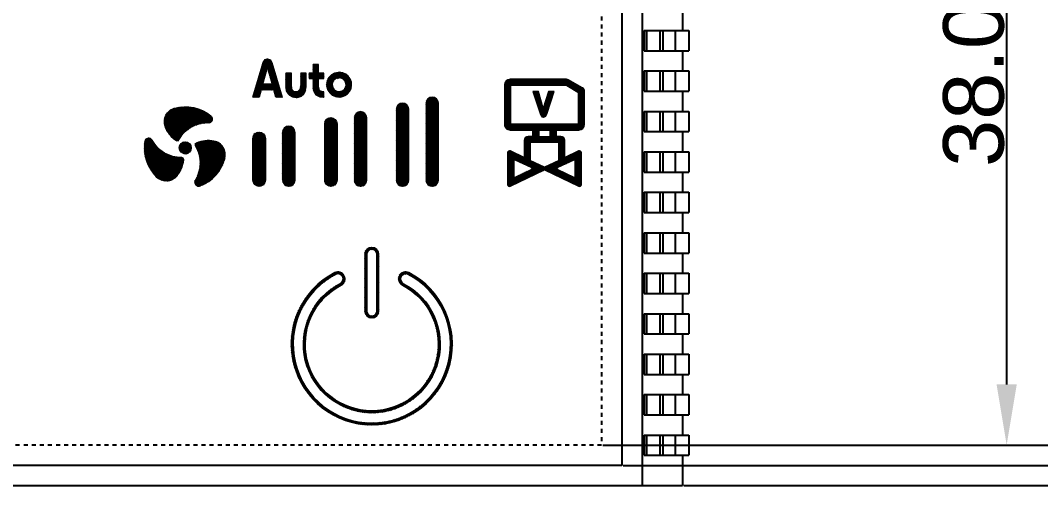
# Model space of a CAD drawing. Header units: inches. Extents: x 780 to 990, y -100 to 199.
# Drawn here: x 868 to 918.5, y 99.9 to 122.9 of the extents above; entities that cross this region are included whole.
import ezdxf

# ---------------------------------------------------------------- set-up
doc = ezdxf.new("R2010")
doc.units = ezdxf.units.IN
doc.header["$MEASUREMENT"] = 0
doc.linetypes.add('DOT', pattern=[0.2, 0.1, -0.1])
doc.layers.add('05___PRT_ALL_DTM_CSYS', color=7, linetype='Continuous')
doc.layers.add('DWG', color=7, linetype='Continuous')
doc.styles.get("Standard").update_dxf_attribs({"font": 'arial.ttf'})
doc.dimstyles.get("Standard").update_dxf_attribs({"dimtxt": 3, "dimasz": 3, "dimexe": 0.18, "dimexo": 0.0625, "dimgap": 0.09, "dimtad": 1, "dimzin": 0, "dimdsep": 46, "dimtxsty": 'Standard', "dimcen": 0.09, "dimadec": 0, "dimazin": 0, "dimtfac": 1, "dimtofl": 0, "dimtmove": 0, "dimatfit": 3, "dimfxl": 1, "dimtolj": 1, "dimtzin": 0, "dimarcsym": 0})
pattern_1 = [(45, (-291.3528182716159, 628.2213832098851), (-0.02663768471912137, 0.02663768471912138), [])]

# ---------------------------------------------------------------- blocks, each defined once
blk = doc.blocks.new('*D7')
at = {"color": 0, "lineweight": -2, "transparency": 16777216}
for p, q in [((900.8322345442871, 157.8808970985929), (943.2211795054026, 157.8808970985929)), ((943.0411795054026, 154.8808970985929), (943.0411795054026, 102.8808970985929)), ((900.8322345442871, 99.88089709859292), (943.2211795054026, 99.88089709859291))]:
    blk.add_line(p, q, dxfattribs=at)
at = {"color": 0, "transparency": 16777216}
for points in [[(942.5411795054026, 154.8808970985929), (943.5411795054026, 154.8808970985929), (943.0411795054026, 157.8808970985929)], [(942.5411795054026, 102.8808970985929), (943.5411795054026, 102.8808970985929), (943.0411795054026, 99.88089709859291)]]:
    blk.add_solid(points, dxfattribs=at)
at = {"layer": 'Defpoints', "color": 0, "transparency": 16777216}
for p in [(900.7697345442871, 157.8808970985929), (900.7697345442871, 99.88089709859292), (943.0411795054026, 99.88089709859291)]:
    blk.add_point(p, dxfattribs=at)
at = {"color": 0, "transparency": 16777216, "insert": (941.4194605422375, 128.8808970985929), "char_height": 3, "attachment_point": 5, "rotation": 90}
blk.add_mtext('\\A1;58.00', dxfattribs=at)
blk = doc.blocks.new('*D8')
at = {"color": 0, "lineweight": -2, "transparency": 16777216}
for p, q in [((897.8322345442871, 156.8808970985929), (935.5946307393205, 156.8808970985929)), ((935.4146307393205, 153.8808970985929), (935.4146307393205, 103.8808970985929)), ((897.8322345442871, 100.8808970985929), (935.5946307393205, 100.8808970985929))]:
    blk.add_line(p, q, dxfattribs=at)
at = {"color": 0, "transparency": 16777216}
for points in [[(934.9146307393205, 153.8808970985929), (935.9146307393205, 153.8808970985929), (935.4146307393205, 156.8808970985929)], [(934.9146307393205, 103.8808970985929), (935.9146307393205, 103.8808970985929), (935.4146307393205, 100.8808970985929)]]:
    blk.add_solid(points, dxfattribs=at)
at = {"layer": 'Defpoints', "color": 0, "transparency": 16777216}
for p in [(897.7697345442871, 156.8808970985929), (897.7697345442871, 100.8808970985929), (935.4146307393205, 100.8808970985929)]:
    blk.add_point(p, dxfattribs=at)
at = {"color": 0, "transparency": 16777216, "insert": (933.7929117761554, 128.8808970985929), "char_height": 3, "attachment_point": 5, "rotation": 90}
blk.add_mtext('\\A1;56.00', dxfattribs=at)
blk = doc.blocks.new('*D9')
at = {"color": 0, "lineweight": -2, "transparency": 16777216}
for p, q in [((896.8322345442871, 155.8808970985929), (928.0965185576437, 155.8808970985929)), ((927.9165185576437, 152.8808970985929), (927.9165185576437, 104.8808970985929)), ((896.8322345442871, 101.8808970985929), (928.0965185576437, 101.8808970985929))]:
    blk.add_line(p, q, dxfattribs=at)
at = {"color": 0, "transparency": 16777216}
for points in [[(927.4165185576437, 152.8808970985929), (928.4165185576437, 152.8808970985929), (927.9165185576437, 155.8808970985929)], [(927.4165185576437, 104.8808970985929), (928.4165185576437, 104.8808970985929), (927.9165185576437, 101.8808970985929)]]:
    blk.add_solid(points, dxfattribs=at)
at = {"layer": 'Defpoints', "color": 0, "transparency": 16777216}
for p in [(896.7697345442871, 155.8808970985929), (896.7697345442871, 101.8808970985929), (927.9165185576437, 101.8808970985929)]:
    blk.add_point(p, dxfattribs=at)
at = {"color": 0, "transparency": 16777216, "insert": (926.2947995944786, 128.8808970985929), "char_height": 3, "attachment_point": 5, "rotation": 90}
blk.add_mtext('\\A1;54.00', dxfattribs=at)
blk = doc.blocks.new('*D5')
at = {"color": 0, "lineweight": -2, "transparency": 16777216}
for p, q in [((901.142234544287, 139.8808970985929), (916.9923068237434, 139.8808970985929)), ((916.8123068237435, 136.8808970985929), (916.8123068237435, 104.8808970985929)), ((901.142234544287, 101.8808970985929), (916.9923068237434, 101.8808970985929))]:
    blk.add_line(p, q, dxfattribs=at)
at = {"color": 0, "transparency": 16777216}
for points in [[(916.3123068237435, 136.8808970985929), (917.3123068237435, 136.8808970985929), (916.8123068237435, 139.8808970985929)], [(916.3123068237435, 104.8808970985929), (917.3123068237435, 104.8808970985929), (916.8123068237435, 101.8808970985929)]]:
    blk.add_solid(points, dxfattribs=at)
at = {"layer": 'Defpoints', "color": 0, "transparency": 16777216}
for p in [(901.079734544287, 139.8808970985929), (901.079734544287, 101.8808970985929), (916.8123068237435, 101.8808970985929)]:
    blk.add_point(p, dxfattribs=at)
at = {"color": 0, "transparency": 16777216, "insert": (915.1895646682183, 120.8808970985931), "char_height": 3, "attachment_point": 5, "rotation": 90}
blk.add_mtext('\\A1;38.00', dxfattribs=at)

msp = doc.modelspace()

# ---------------------------------------------------------------- hatches: boundary and pattern name
at = {"lineweight": 0}
h = msp.add_hatch(dxfattribs=at)
h.set_pattern_fill('ANSI31', color=256, scale=0.011865)
h.set_pattern_definition(pattern_1)
h.paths.add_polyline_path([(895.1249533642999, 119.94483124091, 0.1316524975874206), (895.0230298982528, 119.9721415513266), (892.2446642977134, 119.9721415513264, 0.4142135623730879), (891.9573025487084, 119.6847798023214), (891.9573025487084, 117.7447062474669, 0.4142135623732581), (892.2446642977134, 117.4573444984617), (893.3545137245196, 117.4573444984608), (893.3545137245196, 117.1443238350622), (893.1353874861666, 117.1443238350622, 0.4142135623730951), (892.9315405540751, 116.9404769029707), (892.9315405540751, 116.1058939617847), (892.2592359567147, 116.4264780956688, 0.5514254490792302), (892.1134431970672, 116.3344787586628), (892.1134431970672, 114.7756216709391, 0.5514254490794728), (892.2592359567147, 114.6836223339333), (893.9415888706749, 115.4858415273289), (895.6239417846396, 114.6836223339329, 0.5514254490791756), (895.7697345442871, 114.7756216709391), (895.7697345442871, 116.3344787586628, 0.5514254490792606), (895.6239417846396, 116.4264780956688), (894.9516371872792, 116.1058939617847), (894.9516371872792, 116.9404769029707, 0.4142135623730951), (894.7477902551868, 117.1443238350622), (894.5286640168374, 117.1443238350622), (894.5286640168374, 117.4573444984608), (895.6385134436409, 117.4573444984613, 0.4142135623730951), (895.9258751926468, 117.7447062474667), (895.9258751926477, 119.3647277265971, 0.2679491924312306), (895.8239517266015, 119.5412643482717)])
h.paths.add_polyline_path([(894.9410989670046, 119.6663711531897, -0.1316524975873001), (895.0430224330489, 119.6390608427731), (895.5946239279988, 119.3205935711786, -0.2679491924311644), (895.6201047945101, 119.2764594157598), (895.6201047945101, 117.8140766296206, -0.4142135623731223), (895.5691430614875, 117.7631148965978), (892.3140346798677, 117.7631148965978, -0.4142135623731011), (892.2630729468442, 117.8140766296206), (892.2630729468442, 119.6154094201668, -0.4142135623731242), (892.3140346798677, 119.6663711531897)], flags=16)
h.paths.add_polyline_path([(893.3582806959162, 119.3666874337501), (893.6497300829647, 119.3666874337501), (893.882713312732, 118.5378782393341), (894.1356749278998, 119.3666874337501), (894.4127281254673, 119.3666874337501), (894.0745645725506, 118.2919678190129), (894.0589931839272, 118.2470164518587), (894.0428341957381, 118.2088224797658), (894.0260876079715, 118.1773859027354), (894.0051592699288, 118.1480862294794), (893.9740850459689, 118.1242081415906), (893.940885670228, 118.1103995516801), (893.8967847492036, 118.1036665866382), (893.8506891361299, 118.1083429531828), (893.8169021608187, 118.1206825441678), (893.7889911812085, 118.1412485291403), (893.7704817947365, 118.1629897132544), (893.7531476074014, 118.1926634915727), (893.7364010196357, 118.2299760643105), (893.7205358312308, 118.2734584325381)], flags=0)
h.paths.add_polyline_path([(893.7112458556799, 117.4573444984608), (894.1719318856772, 117.4573444984608, -0.4142135623731374), (894.2228936187016, 117.406382765438), (894.2228936187016, 117.195285568085, -0.4142135623732828), (894.1719318856772, 117.1443238350622), (893.7112458556799, 117.1443238350622, -0.4142135623730523), (893.6602841226572, 117.195285568085), (893.6602841226572, 117.406382765438, -0.4142135623728335)], flags=16)
h.paths.add_polyline_path([(893.2882726852354, 116.8385534369252), (894.5949050561189, 116.8385534369252, -0.4142135623730945), (894.6458667891416, 116.7875917039024), (894.6458667891425, 115.9600893091916), (893.9415888706749, 115.624258902273), (893.2373109522118, 115.9600893091909), (893.2373109522118, 116.7875917039024, -0.4142135623725213)], flags=16)
h.paths.add_polyline_path([(892.4921099750277, 115.9766792294948), (893.2798511938058, 115.6010498833039, -0.6310281609863174), (893.2798511938058, 115.5090505462977), (892.4921099750277, 115.1334212001071, -0.5514254490795131), (892.419213595203, 115.17942086861), (892.419213595203, 115.9306795609919, -0.5514254490796755)], flags=16)
h.paths.add_polyline_path([(895.3910677663266, 115.976679229495, -0.5514254490793733), (895.4639641461504, 115.9306795609919), (895.4639641461504, 115.1794208686095, -0.5514254490791611), (895.3910677663266, 115.1334212001066), (894.6033265475448, 115.5090505462973, -0.6310281609869115), (894.6033265475448, 115.6010498833035)], flags=16)
h.paths.add_polyline_path([(893.6497300829647, 119.3666874337501), (893.3582806959162, 119.3666874337501), (893.7205358312308, 118.2734584325381), (893.7364010196357, 118.2299760643105), (893.7531476074014, 118.1926634915727), (893.7704817947365, 118.1629897132544), (893.7889911812085, 118.1412485291403), (893.8169021608187, 118.1206825441678), (893.8506891361299, 118.1083429531828), (893.8912335065029, 118.1042297561876), (893.9023978983473, 118.1045235559732), (893.940885670228, 118.1103995516801), (893.9740850459689, 118.1242081415906), (894.0019960255736, 118.1456555259206), (894.0084596208503, 118.1527067207674), (894.0260876079715, 118.1773859027354), (894.0428341957381, 118.2088224797658), (894.0589931839272, 118.2470164518587), (894.0745645725506, 118.2919678190129), (894.4127281254673, 119.3666874337501), (894.1356749278998, 119.3666874337501), (893.882713312732, 118.5378782393341)], flags=0)
h = msp.add_hatch(dxfattribs=at)
h.set_pattern_fill('ANSI31', color=256, scale=0.011865)
h.set_pattern_definition(pattern_1)
h.paths.add_polyline_path([(893.6497300829647, 119.3666874337501), (893.3582806959162, 119.3666874337501), (893.7205358312308, 118.2734584325381), (893.7364010196357, 118.2299760643105), (893.7531476074014, 118.1926634915727), (893.7704817947365, 118.1629897132544), (893.7889911812085, 118.1412485291403), (893.8169021608187, 118.1206825441678), (893.8506891361299, 118.1083429531828), (893.8912335065029, 118.1042297561876), (893.9023978983473, 118.1045235559732), (893.940885670228, 118.1103995516801), (893.9740850459689, 118.1242081415906), (894.0019960255718, 118.1456555259204), (894.0084596208503, 118.1527067207676), (894.0260876079715, 118.1773859027354), (894.0428341957381, 118.2088224797658), (894.0589931839272, 118.2470164518587), (894.0745645725506, 118.2919678190129), (894.4127281254673, 119.3666874337501), (894.1356749278998, 119.3666874337501), (893.882713312732, 118.5378782393341)])
at = {"layer": '05___PRT_ALL_DTM_CSYS'}
h = msp.add_hatch(dxfattribs=at)
h.set_pattern_fill('ANSI31', color=256, scale=0.01)
h.set_pattern_definition([(45, (-1912.028148212872, 1550.343848510944), (-0.02245064030267288, 0.02245064030267288), [])])
edge = h.paths.add_edge_path()
edge.add_arc((886.9182846473173, 114.9904788475931), 0.305837999765572, 179.9999999999867, 360.0000000000133)
edge.add_line((887.2241226470828, 114.9904788475931), (887.2241226470828, 118.4864053639374))
edge.add_arc((886.9182846473173, 118.4864053639374), 0.305837999765572, 5.324531281781661e-12, 179.9999999999947)
edge.add_line((886.6124466475517, 118.4864053639374), (886.6124466475517, 114.9904788475931))
edge = h.paths.add_edge_path()
edge.add_arc((888.3863070461916, 114.9904788475944), 0.305837999765572, 179.9999999999867, 360.0000000000133)
edge.add_line((888.6921450459572, 114.9904788475945), (888.6921450459572, 118.7836382700546))
edge.add_arc((888.3863070461916, 118.7836382700546), 0.305837999765572, 5.324531281781661e-12, 179.9999999999947)
edge.add_line((888.0804690464261, 118.7836382700546), (888.0804690464261, 114.9904788475945))
edge = h.paths.add_edge_path()
edge.add_arc((884.8385862489117, 114.9904788475935), 0.305837999765572, 179.9999999999867, 360.0000000000133)
edge.add_line((885.1444242486773, 114.9904788475936), (885.1444242486773, 118.0653254136053))
edge.add_arc((884.8385862489117, 118.0653254136053), 0.305837999765572, 5.324531281781661e-12, 179.9999999999947)
edge.add_line((884.5327482491462, 118.0653254136053), (884.5327482491462, 114.9904788475936))
edge = h.paths.add_edge_path()
edge.add_arc((883.3705638500392, 114.9904788475936), 0.305837999765572, -179.99999999999204, 3.461764208623208e-11, ccw=False)
edge.add_line((883.0647258502736, 114.9904788475936), (883.0647258502736, 117.768092507489))
edge.add_arc((883.3705638500392, 117.768092507489), 0.305837999765572, 5.286437954055145e-12, 179.9999999999947, ccw=False)
edge.add_line((883.6764018498047, 117.768092507489), (883.6764018498047, 114.9904788475938))
edge = h.paths.add_edge_path()
edge.add_arc((881.2908654516336, 117.3470125571569), 0.305837999765572, 5.324531281781661e-12, 179.9999999999947)
edge.add_line((880.9850274518681, 117.3470125571569), (880.9850274518681, 114.9904788475936))
edge.add_arc((881.2908654516336, 114.9904788475935), 0.305837999765572, 179.9999999999867, 360.0000000000133)
edge.add_line((881.5967034513992, 114.9904788475936), (881.5967034513992, 117.3470125571569))
edge = h.paths.add_edge_path()
edge.add_arc((879.8228430527593, 114.9904788475936), 0.305837999765572, -179.99999999999204, 3.461764208623208e-11, ccw=False)
edge.add_line((879.5170050529937, 114.9904788475936), (879.5170050529937, 117.0497796510402))
edge.add_arc((879.8228430527593, 117.0497796510402), 0.305837999765572, 5.286437954055145e-12, 179.9999999999947, ccw=False)
edge.add_line((880.1286810525248, 117.0497796510402), (880.1286810525248, 114.9904788475938))
h.paths.add_polyline_path([(883.4397044224911, 119.1905209637906), (883.5984889415881, 119.114737443312), (883.7753171560357, 119.0894762698197), (883.8907968062881, 119.1003024870309), (884.0640162816658, 119.1616510512275), (884.190322149128, 119.2446520498464), (884.3094105384512, 119.3817841345206), (884.3707591026482, 119.5116987410536), (884.3996290152113, 119.6885269555017), (884.3851940589298, 119.8256590401768), (884.3274542338036, 119.9916610374137), (884.2191920616929, 120.1324018611588), (884.118147367722, 120.2154028597768), (883.959362848625, 120.2911863802545), (883.7825346341765, 120.3164475537472), (883.7247948090512, 120.3128388146768), (883.5479665946027, 120.2731426849026), (883.3963995536465, 120.1829242081433), (883.3819645973649, 120.1684892518622), (883.2592674689727, 120.0349659062584), (883.1834839484959, 119.8797901262326), (883.1618315140718, 119.6993531727128), (883.1690489922125, 119.5946997396725), (883.2267888173387, 119.4286977424356), (883.3314422503804, 119.2807394405498)])
h.paths.add_polyline_path([(881.4657241509963, 119.1039112261008), (881.6461611045156, 119.0714325744682), (881.6894659733603, 119.0750413135386), (881.8662941878079, 119.1219549214541), (881.8987728394418, 119.1399986168047), (882.0395136631855, 119.2554782670575), (882.0467311413263, 119.2663044842682), (882.1225146618049, 119.4178715252245), (882.151384574368, 119.6091346959536), (882.151384574368, 120.2803601630438), (881.8771204050186, 120.2803601630438), (881.8771204050186, 119.6849182164318), (881.8735116659477, 119.5983084787429), (881.8302067971031, 119.4395239596464), (881.7508145375555, 119.3673491782391), (881.6461611045156, 119.3420880047459), (881.537898932404, 119.370957917309), (881.4621154119263, 119.4431326987167), (881.4368542384332, 119.5008725238425), (881.4188105430817, 119.7065706508541), (881.4188105430817, 120.2803601630438), (881.1445463737323, 120.2803601630438), (881.1445463737323, 119.5838735224618), (881.1661988081555, 119.4070453080133), (881.2564172849138, 119.2518695279867), (881.3177658491109, 119.190520963791)])
h.paths.add_polyline_path([(882.4906060469825, 120.2803601630438), (882.2885166590418, 120.2803601630438), (882.2885166590418, 120.0169222109064), (882.4906060469825, 120.0169222109064), (882.4906060469825, 119.6091346959536), (882.4942147860525, 119.5153074801245), (882.5375196548971, 119.3348705266056), (882.6313468707281, 119.2049559200721), (882.7865226507533, 119.1147374433129), (882.8262187805271, 119.1039112261008), (883.0174819512581, 119.0894762698197), (883.0174819512581, 119.3529142219575), (882.9777858214834, 119.3565229610279), (882.8190013023864, 119.4070453080133), (882.8081750851757, 119.4214802642944), (882.764870216331, 119.6019172178133), (882.764870216331, 120.0169222109064), (883.0174819512581, 120.0169222109064), (883.0174819512581, 120.2803601630438), (882.764870216331, 120.2803601630438), (882.764870216331, 120.7025826342777), (882.4906060469825, 120.7025826342777)])
h.paths.add_polyline_path([(880.2279266498585, 120.5474068542515), (880.4661034285023, 119.7282230852764), (880.0005760884246, 119.7282230852764)], flags=16)
h.paths.add_polyline_path([(880.4516684722216, 120.7928011110365), (880.956891942074, 119.0894762698197), (880.6537578601615, 119.0894762698197), (880.5491044271216, 119.4431326987167), (879.9211838288761, 119.4431326987167), (879.8237478739761, 119.0894762698197), (879.5170050529937, 119.0894762698197), (880.022228522846, 120.7964098501068), (880.116055738677, 120.9479768910626), (880.2387528670693, 120.9876730208373), (880.3794936908139, 120.9263244566412)])
h.paths.add_polyline_path([(883.7789258951066, 119.3601317000978), (883.9485366314143, 119.403436568942), (884.0459725863143, 119.482828828491), (884.121756106791, 119.645222086657), (884.1253648458619, 119.6993531727128), (884.0820599770173, 119.872572648091), (884.0134939346804, 119.9591823857807), (883.8511006765143, 120.0385746453283), (883.7825346341765, 120.0494008625395), (883.6129238978697, 120.0024872546244), (883.5227054211095, 119.9303124732172), (883.4397044224911, 119.7715279541206), (883.4360956834203, 119.7029619117837), (883.4794005522649, 119.5297424364056), (883.5407491164619, 119.4539589159274), (883.6959248964872, 119.3673491782386)], flags=16)
edge = h.paths.add_edge_path()
edge.add_arc((874.3584840065598, 116.8562958426641), 0.1976633460208466, 28.99690305110565, 171.4404098346911)
edge.add_arc((876.1665046633747, 116.5841626230323), 2.026049296715088, 171.440409834621, 224.9373961455863)
edge.add_arc((875.2220330083243, 115.6417526575222), 0.691821711073689, 224.9373961456301, 319.0775742717286)
edge.add_arc((874.6555137912031, 116.1328752466234), 1.441585287738419, 319.0775742716484, 354.3298996028604)
edge.add_arc((875.9916976671632, 116.0002105584445), 0.09883167301038938, 354.3298996030041, 450.3956307627647)
edge.add_arc((875.9795821328055, 117.7547706641687), 1.655770262122388, 208.996903051075, 270.39563076254655, ccw=False)
edge = h.paths.add_edge_path()
edge.add_arc((876.1665046633748, 116.5841626230336), 0.2964950190315081, 0, 360)
edge = h.paths.add_edge_path()
edge.add_arc((877.273742230157, 116.1607382624787), 1.655770262122091, 88.99690305106465, 150.3956307625678)
edge.add_arc((875.7481908389542, 117.0275259548062), 0.09883167301057938, 234.32989960264598, 330.39563076269525, ccw=False)
edge.add_arc((876.5311737670826, 118.1183627914256), 1.441585287739125, 199.0775742716243, 234.3298996028359, ccw=False)
edge.add_arc((875.822589519987, 117.8733040522165), 0.6918217110732838, 104.9373961456358, 199.0775742716436, ccw=False)
edge.add_arc((876.1665046633743, 116.5841626230341), 2.026049296714416, 51.44040983465197, 104.93739614562321, ccw=False)
edge.add_arc((877.3061892731959, 118.0138878325867), 0.1976633460206623, -91.00309694870009, 51.4404098348943, ccw=False)
edge = h.paths.add_edge_path()
edge.add_arc((877.31282643184, 115.5012498310495), 1.441585287740588, 79.07757427168475, 114.3298996028819)
edge.add_arc((876.7596254840068, 116.7247513558494), 0.09883167301028471, 114.3298996031329, 210.3956307626516)
edge.add_arc((875.2461896271632, 115.8369789424529), 1.655770262121472, -31.003096948922007, 30.395630762584517, ccw=False)
edge.add_arc((876.8348407103689, 114.8823041938492), 0.1976633460210352, 148.9969030510092, 291.4404098344959)
edge.add_arc((876.1665046633744, 116.5841626230337), 2.026049296715904, 291.440409834651, 344.9373961456214)
edge.add_arc((877.4548914618123, 116.2374311593617), 0.691821711073547, 344.9373961456285, 439.0775742716625)
h = msp.add_hatch(dxfattribs=at)
h.set_pattern_fill('ANSI31', color=256, scale=0.01)
h.set_pattern_definition([(45, (-1049.250897663755, 1069.538732485796), (-0.02245064030267288, 0.02245064030267288), [])])
h.paths.add_polyline_path([(883.5609367039392, 110.4098769207129, 4.101380075300753), (887.2323739684157, 110.4098769207129, 1), (886.909903228981, 109.7879018551287, -4.101380075300829), (883.8834074433739, 109.7879018551287, 1)])
h.paths.add_polyline_path([(883.8373796472802, 109.8766793409389, 4.101380075300638), (886.9559310250747, 109.8766793409384, -1), (887.1863461723219, 110.3210994349031, -4.101380075300717), (883.606964500033, 110.3210994349027, -1)], flags=16)
h.paths.add_polyline_path([(885.7469553361775, 111.3089699568221, 1), (885.0463553361774, 111.3089699568221), (885.0463553361774, 108.5212174591114, 1), (885.7469553361775, 108.5212174591114)])
h.paths.add_polyline_path([(885.1463553361777, 111.3089699568221, -1), (885.6469553361771, 111.3089699568221), (885.646955336178, 108.5212174591114, -1), (885.1463553361777, 108.5212174591114)], flags=16)

# ---------------------------------------------------------------- linework, layer by layer
at = {"color": 130, "linetype": 'Continuous'}
for p, q in [((898.7697345442871, 157.8808970985929), (898.7697345442871, 99.88089709859292)), ((897.7697345442871, 156.8808970985929), (897.7697345442871, 100.8808970985929)), ((900.7697345442871, 123.3808970985929), (900.7697345442871, 122.3808970985929)), ((898.8697731985872, 122.3808970985929), (901.079734544287, 122.3808970985929)), ((898.8697731985872, 122.3808970985929), (898.8697731985872, 121.3808970985929)), ((898.9962275502871, 122.3808970985929), (898.9962275502871, 121.3808970985929)), ((899.6489678666871, 122.3808970985929), (899.6489678666871, 121.3808970985929)), ((899.8019035636871, 122.3808970985929), (899.8019035636871, 121.3808970985929)), ((900.4081525547872, 122.3808970985929), (900.4081525547872, 121.3808970985929)), ((901.079734544287, 122.3808970985929), (901.079734544287, 121.3808970985929)), ((898.8697731985872, 121.3808970985929), (901.079734544287, 121.3808970985929)), ((900.7697345442871, 121.3808970985929), (900.7697345442871, 120.3808970985929)), ((898.8697731985872, 120.3808970985929), (901.079734544287, 120.3808970985929)), ((898.8697731985872, 120.3808970985929), (898.8697731985872, 119.3808970985929)), ((898.9962275502871, 120.3808970985929), (898.9962275502871, 119.3808970985929)), ((899.6489678666871, 120.3808970985929), (899.6489678666871, 119.3808970985929)), ((899.8019035636871, 120.3808970985929), (899.8019035636871, 119.3808970985929)), ((900.4081525547872, 120.3808970985929), (900.4081525547872, 119.3808970985929)), ((901.079734544287, 120.3808970985929), (901.079734544287, 119.3808970985929)), ((898.8697731985872, 119.3808970985929), (901.079734544287, 119.3808970985929)), ((900.7697345442871, 119.3808970985929), (900.7697345442871, 118.3808970985929)), ((898.8697731985872, 118.3808970985929), (901.079734544287, 118.3808970985929)), ((898.8697731985872, 118.3808970985929), (898.8697731985872, 117.3808970985929)), ((898.9962275502871, 118.3808970985929), (898.9962275502871, 117.3808970985929)), ((899.6489678666871, 118.3808970985929), (899.6489678666871, 117.3808970985929)), ((899.8019035636871, 118.3808970985929), (899.8019035636871, 117.3808970985929)), ((900.4081525547872, 118.3808970985929), (900.4081525547872, 117.3808970985929)), ((901.079734544287, 118.3808970985929), (901.079734544287, 117.3808970985929)), ((898.8697731985872, 117.3808970985929), (901.079734544287, 117.3808970985929)), ((900.7697345442871, 117.3808970985929), (900.7697345442871, 116.3808970985929)), ((898.8697731985872, 116.3808970985929), (901.079734544287, 116.3808970985929)), ((898.8697731985872, 116.3808970985929), (898.8697731985872, 115.3808970985929)), ((898.9962275502871, 116.3808970985929), (898.9962275502871, 115.3808970985929)), ((899.6489678666871, 116.3808970985929), (899.6489678666871, 115.3808970985929)), ((899.8019035636871, 116.3808970985929), (899.8019035636871, 115.3808970985929)), ((900.4081525547872, 116.3808970985929), (900.4081525547872, 115.3808970985929)), ((901.079734544287, 116.3808970985929), (901.079734544287, 115.3808970985929)), ((898.8697731985872, 115.3808970985929), (901.079734544287, 115.3808970985929)), ((900.7697345442871, 115.3808970985929), (900.7697345442871, 114.3808970985929)), ((898.8697731985872, 114.3808970985929), (901.079734544287, 114.3808970985929)), ((898.8697731985872, 114.3808970985929), (898.8697731985872, 113.3808970985929)), ((898.9962275502871, 114.3808970985929), (898.9962275502871, 113.3808970985929)), ((899.6489678666871, 114.3808970985929), (899.6489678666871, 113.3808970985929)), ((899.8019035636871, 114.3808970985929), (899.8019035636871, 113.3808970985929)), ((900.4081525547872, 114.3808970985929), (900.4081525547872, 113.3808970985929)), ((901.079734544287, 114.3808970985929), (901.079734544287, 113.3808970985929)), ((898.8697731985872, 113.3808970985929), (901.079734544287, 113.3808970985929)), ((900.7697345442871, 113.3808970985929), (900.7697345442871, 112.3808970985929)), ((898.8697731985872, 112.3808970985929), (901.079734544287, 112.3808970985929)), ((898.8697731985872, 112.3808970985929), (898.8697731985872, 111.3808970985929)), ((898.9962275502871, 112.3808970985929), (898.9962275502871, 111.3808970985929)), ((899.6489678666871, 112.3808970985929), (899.6489678666871, 111.3808970985929)), ((899.8019035636871, 112.3808970985929), (899.8019035636871, 111.3808970985929)), ((900.4081525547872, 112.3808970985929), (900.4081525547872, 111.3808970985929)), ((901.079734544287, 112.3808970985929), (901.079734544287, 111.3808970985929)), ((898.8697731985872, 111.3808970985929), (901.079734544287, 111.3808970985929)), ((900.7697345442871, 111.3808970985929), (900.7697345442871, 110.3808970985929)), ((898.8697731985872, 110.3808970985929), (901.079734544287, 110.3808970985929)), ((898.8697731985872, 110.3808970985929), (898.8697731985872, 109.3808970985929)), ((898.9962275502871, 110.3808970985929), (898.9962275502871, 109.3808970985929)), ((899.6489678666871, 110.3808970985929), (899.6489678666871, 109.3808970985929)), ((899.8019035636871, 110.3808970985929), (899.8019035636871, 109.3808970985929)), ((900.4081525547872, 110.3808970985929), (900.4081525547872, 109.3808970985929)), ((901.079734544287, 110.3808970985929), (901.079734544287, 109.3808970985929)), ((898.8697731985872, 109.3808970985929), (901.079734544287, 109.3808970985929)), ((900.7697345442871, 109.3808970985929), (900.7697345442871, 108.3808970985929)), ((898.8697731985872, 108.3808970985929), (901.079734544287, 108.3808970985929)), ((898.8697731985872, 108.3808970985929), (898.8697731985872, 107.3808970985929)), ((898.9962275502871, 108.3808970985929), (898.9962275502871, 107.3808970985929)), ((899.6489678666871, 108.3808970985929), (899.6489678666871, 107.3808970985929)), ((899.8019035636871, 108.3808970985929), (899.8019035636871, 107.3808970985929)), ((900.4081525547872, 108.3808970985929), (900.4081525547872, 107.3808970985929)), ((901.079734544287, 108.3808970985929), (901.079734544287, 107.3808970985929)), ((898.8697731985872, 107.3808970985929), (901.079734544287, 107.3808970985929)), ((900.7697345442871, 107.3808970985929), (900.7697345442871, 106.3808970985929)), ((898.8697731985872, 106.3808970985929), (901.079734544287, 106.3808970985929)), ((898.8697731985872, 106.3808970985929), (898.8697731985872, 105.3808970985929)), ((898.9962275502871, 106.3808970985929), (898.9962275502871, 105.3808970985929)), ((899.6489678666871, 106.3808970985929), (899.6489678666871, 105.3808970985929)), ((899.8019035636871, 106.3808970985929), (899.8019035636871, 105.3808970985929)), ((900.4081525547872, 106.3808970985929), (900.4081525547872, 105.3808970985929)), ((901.079734544287, 106.3808970985929), (901.079734544287, 105.3808970985929)), ((898.8697731985872, 105.3808970985929), (901.079734544287, 105.3808970985929)), ((900.7697345442871, 105.3808970985929), (900.7697345442871, 104.3808970985929)), ((898.8697731985872, 104.3808970985929), (901.079734544287, 104.3808970985929)), ((898.8697731985872, 104.3808970985929), (898.8697731985872, 103.3808970985929)), ((898.9962275502871, 104.3808970985929), (898.9962275502871, 103.3808970985929)), ((899.6489678666871, 104.3808970985929), (899.6489678666871, 103.3808970985929)), ((899.8019035636871, 104.3808970985929), (899.8019035636871, 103.3808970985929)), ((900.4081525547872, 104.3808970985929), (900.4081525547872, 103.3808970985929)), ((901.079734544287, 104.3808970985929), (901.079734544287, 103.3808970985929)), ((898.8697731985872, 103.3808970985929), (901.079734544287, 103.3808970985929)), ((900.7697345442871, 103.3808970985929), (900.7697345442871, 102.3808970985929)), ((898.8697731985872, 102.3808970985929), (901.079734544287, 102.3808970985929)), ((898.8697731985872, 102.3808970985929), (898.8697731985872, 101.3808970985929)), ((898.9962275502871, 102.3808970985929), (898.9962275502871, 101.3808970985929)), ((899.6489678666871, 102.3808970985929), (899.6489678666871, 101.3808970985929)), ((899.8019035636871, 102.3808970985929), (899.8019035636871, 101.3808970985929)), ((900.4081525547872, 102.3808970985929), (900.4081525547872, 101.3808970985929)), ((901.079734544287, 102.3808970985929), (901.079734544287, 101.3808970985929)), ((898.8697731985872, 101.3808970985929), (901.079734544287, 101.3808970985929)), ((900.7697345442871, 101.3808970985929), (900.7697345442871, 99.88089709859292)), ((897.7697345442871, 100.8808970985929), (828.7697345442871, 100.8808970985929)), ((825.7697345442871, 99.88089709859292), (900.7697345442871, 99.88089709859292))]:
    msp.add_line(p, q, dxfattribs=at)
at = {"lineweight": 0}
for p, q in [((893.7112458556799, 117.4573444984608), (894.1719318856772, 117.4573444984608)), ((893.7112458556799, 117.1443238350622), (894.1719318856772, 117.1443238350622))]:
    msp.add_line(p, q, dxfattribs=at)
at = {"color": 10, "linetype": 'DOT', "ltscale": 2}
msp.add_lwpolyline([(896.7697345442871, 155.8808970985929), (896.7697345442871, 101.8808970985929), (829.7697345442871, 101.8808970985929), (829.7697345442871, 155.8808970985929)], close=True, dxfattribs=at)
at = {"lineweight": 0}
for points in [[(885.0463553361774, 108.5212174591114, 0.9999999999999999), (885.7469553361775, 108.5212174591114), (885.7469553361775, 111.3089699568221, 0.9999999999999999), (885.0463553361774, 111.3089699568221)], [(885.1463553361777, 108.5212174591114, 1), (885.646955336178, 108.5212174591114), (885.6469553361771, 111.3089699568221, 1), (885.1463553361777, 111.3089699568221)], [(883.8834074433739, 109.7879018551287, 1), (883.5609367039392, 110.4098769207129, 4.101380075300719), (887.2323739684157, 110.4098769207129, 0.9999999999999994), (886.909903228981, 109.7879018551287, -4.101380075300719)], [(883.8373796472792, 109.8766793409387, 1), (883.606964500033, 110.3210994349027, 4.101380075300759), (887.1863461723219, 110.3210994349029, 1), (886.9559310250747, 109.8766793409384, -4.1013800753007)]]:
    msp.add_lwpolyline(points, format="xyb", close=True, dxfattribs=at)
for centre, start, end in [((893.7112458556799, 117.406382765438), 90, 180), ((893.7112458556799, 117.195285568085), 180, 270), ((894.1719318856772, 117.406382765438), 0, 90), ((894.1719318856772, 117.195285568085), 270, 0)]:
    msp.add_arc(centre, 0.05096173302281249, start, end, dxfattribs=at)
at = {"layer": '05___PRT_ALL_DTM_CSYS', "lineweight": 0}
for points in [[(886.6124466475517, 114.9904788475931, 1.00000000000023), (887.2241226470828, 114.9904788475931), (887.2241226470828, 118.4864053639374, 0.9999999999998884), (886.6124466475517, 118.4864053639374)], [(888.0804690464261, 114.9904788475945, 1.00000000000023), (888.6921450459572, 114.9904788475945), (888.6921450459572, 118.7836382700546, 0.9999999999998884), (888.0804690464261, 118.7836382700546)], [(884.5327482491462, 114.9904788475936, 1.00000000000023), (885.1444242486773, 114.9904788475936), (885.1444242486773, 118.0653254136053, 0.9999999999998884), (884.5327482491462, 118.0653254136053)], [(881.5967034513992, 117.3470125571569, 0.9999999999998884), (880.9850274518681, 117.3470125571569), (880.9850274518681, 114.9904788475936, 1.00000000000023), (881.5967034513992, 114.9904788475936)], [(883.6764018498047, 114.9904788475938, -1.00000000000023), (883.0647258502736, 114.9904788475936), (883.0647258502736, 117.768092507489, -0.9999999999998884), (883.6764018498047, 117.768092507489)], [(880.1286810525248, 114.9904788475938, -1.00000000000023), (879.5170050529937, 114.9904788475936), (879.5170050529937, 117.0497796510402, -0.9999999999998884), (880.1286810525248, 117.0497796510402)]]:
    msp.add_lwpolyline(points, format="xyb", close=True, dxfattribs=at)
at = {"layer": 'DWG', "lineweight": 0}
for p, q in [((891.9573025487075, 119.6847798023205), (891.9573025487075, 117.7447062474667)), ((895.0230298982528, 119.9721415513266), (892.2446642977134, 119.9721415513266)), ((894.9410989670046, 119.6663711531897), (892.3140346798677, 119.6663711531897)), ((895.8239517266015, 119.5412643482717), (895.1249533642999, 119.9448312409095)), ((892.2630729468442, 119.6154094201668), (892.2630729468442, 117.8140766296206)), ((893.3582806959162, 119.3666874337501), (893.7205358312308, 118.2734584325381)), ((893.6497300829647, 119.3666874337501), (893.3582806959162, 119.3666874337501)), ((893.882713312732, 118.5378782393341), (893.6497300829647, 119.3666874337501)), ((894.1356749278998, 119.3666874337501), (893.882713312732, 118.5378782393341)), ((894.0745645725506, 118.2919678190129), (894.4127281254673, 119.3666874337501)), ((894.4127281254673, 119.3666874337501), (894.1356749278998, 119.3666874337501)), ((895.5946239279988, 119.3205935711786), (895.0430224330489, 119.6390608427728)), ((895.6201047945101, 117.8140766296206), (895.6201047945101, 119.2764594157598)), ((895.9258751926477, 117.7447062474667), (895.9258751926477, 119.3647277265971)), ((893.7205358312308, 118.2734584325381), (893.7364010196357, 118.2299760643105)), ((893.7364010196357, 118.2299760643105), (893.7531476074014, 118.1926634915727)), ((893.7531476074014, 118.1926634915727), (893.7704817947365, 118.1629897132544)), ((893.7704817947365, 118.1629897132544), (893.7889911812085, 118.1412485291403)), ((893.7889911812085, 118.1412485291403), (893.8169021608187, 118.1206825441678)), ((893.9740850459689, 118.1242081415906), (894.0019960255718, 118.1456555259204)), ((894.0019960255718, 118.1456555259204), (894.0084596208503, 118.1527067207676)), ((894.0084596208503, 118.1527067207676), (894.0260876079715, 118.1773859027354)), ((894.0260876079715, 118.1773859027354), (894.0428341957381, 118.2088224797658)), ((894.0428341957381, 118.2088224797658), (894.0589931839272, 118.2470164518587)), ((894.0589931839272, 118.2470164518587), (894.0745645725506, 118.2919678190129)), ((892.3140346798677, 117.7631148965975), (895.5691430614875, 117.7631148965975)), ((893.8169021608187, 118.1206825441678), (893.8506891361299, 118.1083429531828)), ((893.8506891361299, 118.1083429531828), (893.8912335065029, 118.1042297561876)), ((893.8912335065029, 118.1042297561876), (893.9023978983473, 118.1045235559732)), ((893.9023978983473, 118.1045235559732), (893.940885670228, 118.1103995516801)), ((893.940885670228, 118.1103995516801), (893.9740850459689, 118.1242081415906)), ((892.2446642977134, 117.4573444984608), (893.3545137245196, 117.4573444984608)), ((893.3545137245196, 117.1443238350622), (893.1353874861666, 117.1443238350622)), ((893.3545137245196, 117.4573444984608), (893.3545137245196, 117.1443238350622)), ((893.6602841226572, 117.406382765438), (893.6602841226572, 117.195285568085)), ((894.2228936187016, 117.195285568085), (894.2228936187016, 117.406382765438)), ((894.5286640168374, 117.4573444984608), (895.6385134436409, 117.4573444984608)), ((894.5286640168374, 117.1443238350622), (894.5286640168374, 117.4573444984608)), ((894.7477902551868, 117.1443238350622), (894.5286640168374, 117.1443238350622)), ((892.9315405540751, 116.9404769029707), (892.9315405540751, 116.1058939617847)), ((893.2373109522118, 116.7875917039024), (893.2373109522118, 115.9600893091909)), ((894.5949050561189, 116.8385534369252), (893.2882726852354, 116.8385534369252)), ((894.6458667891425, 115.9600893091916), (894.6458667891425, 116.7875917039024)), ((894.9516371872792, 116.1058939617847), (894.9516371872792, 116.9404769029707)), ((892.1134431970672, 116.3344787586628), (892.1134431970672, 114.7756216709391)), ((892.9315405540751, 116.1058939617847), (892.2592359567147, 116.4264780956688)), ((895.6239417846396, 116.4264780956688), (894.9516371872792, 116.1058939617847)), ((895.7697345442871, 114.7756216709391), (895.7697345442871, 116.3344787586628)), ((892.419213595203, 115.9306795609919), (892.419213595203, 115.17942086861)), ((893.2798511938058, 115.6010498833039), (892.4921099750277, 115.9766792294948)), ((893.9415888706749, 115.624258902273), (893.2373109522118, 115.9600893091909)), ((894.6458667891425, 115.9600893091916), (893.9415888706749, 115.624258902273)), ((895.3910677663266, 115.9766792294952), (894.6033265475448, 115.6010498833035)), ((895.4639641461504, 115.1794208686095), (895.4639641461504, 115.9306795609919)), ((892.2592359567147, 114.6836223339333), (893.9415888706749, 115.4858415273289)), ((892.4921099750277, 115.1334212001071), (893.2798511938058, 115.5090505462977)), ((893.9415888706749, 115.4858415273289), (895.6239417846396, 114.6836223339329)), ((894.6033265475448, 115.5090505462973), (895.3910677663266, 115.1334212001066))]:
    msp.add_line(p, q, dxfattribs=at)
for points in [[(880.4516684722216, 120.7928011110365), (880.956891942074, 119.0894762698197), (880.6537578601615, 119.0894762698197), (880.5491044271216, 119.4431326987167), (879.9211838288761, 119.4431326987167), (879.8237478739761, 119.0894762698197), (879.5170050529937, 119.0894762698197), (880.022228522846, 120.7964098501068), (880.116055738677, 120.9479768910626), (880.2387528670693, 120.9876730208373), (880.3794936908139, 120.9263244566412)], [(882.4906060469825, 120.2803601630438), (882.2885166590418, 120.2803601630438), (882.2885166590418, 120.0169222109064), (882.4906060469825, 120.0169222109064), (882.4906060469825, 119.6091346959536), (882.4942147860525, 119.5153074801245), (882.5375196548971, 119.3348705266056), (882.6313468707281, 119.2049559200721), (882.7865226507533, 119.1147374433129), (882.8262187805271, 119.1039112261008), (883.0174819512581, 119.0894762698197), (883.0174819512581, 119.3529142219575), (882.9777858214834, 119.3565229610279), (882.8190013023864, 119.4070453080133), (882.8081750851757, 119.4214802642944), (882.764870216331, 119.6019172178133), (882.764870216331, 120.0169222109064), (883.0174819512581, 120.0169222109064), (883.0174819512581, 120.2803601630438), (882.764870216331, 120.2803601630438), (882.764870216331, 120.7025826342777), (882.4906060469825, 120.7025826342777)], [(880.2279266498585, 120.5474068542515), (880.4661034285023, 119.7282230852764), (880.0005760884246, 119.7282230852764)], [(881.4657241509963, 119.1039112261008), (881.6461611045156, 119.0714325744682), (881.6894659733603, 119.0750413135386), (881.8662941878079, 119.1219549214541), (881.8987728394418, 119.1399986168047), (882.0395136631855, 119.2554782670575), (882.0467311413263, 119.2663044842682), (882.1225146618049, 119.4178715252245), (882.151384574368, 119.6091346959536), (882.151384574368, 120.2803601630438), (881.8771204050186, 120.2803601630438), (881.8771204050186, 119.6849182164318), (881.8735116659477, 119.5983084787429), (881.8302067971031, 119.4395239596464), (881.7508145375555, 119.3673491782391), (881.6461611045156, 119.3420880047459), (881.537898932404, 119.370957917309), (881.4621154119263, 119.4431326987167), (881.4368542384332, 119.5008725238425), (881.4188105430817, 119.7065706508541), (881.4188105430817, 120.2803601630438), (881.1445463737323, 120.2803601630438), (881.1445463737323, 119.5838735224618), (881.1661988081555, 119.4070453080133), (881.2564172849138, 119.2518695279867), (881.3177658491109, 119.190520963791)], [(883.4397044224911, 119.1905209637906), (883.5984889415881, 119.114737443312), (883.7753171560357, 119.0894762698197), (883.8907968062881, 119.1003024870309), (884.0640162816658, 119.1616510512275), (884.190322149128, 119.2446520498464), (884.3094105384512, 119.3817841345206), (884.3707591026482, 119.5116987410536), (884.3996290152113, 119.6885269555017), (884.3851940589298, 119.8256590401768), (884.3274542338036, 119.9916610374137), (884.2191920616929, 120.1324018611588), (884.118147367722, 120.2154028597768), (883.959362848625, 120.2911863802545), (883.7825346341765, 120.3164475537472), (883.7247948090512, 120.3128388146768), (883.5479665946027, 120.2731426849026), (883.3963995536465, 120.1829242081433), (883.3819645973649, 120.1684892518622), (883.2592674689727, 120.0349659062584), (883.1834839484959, 119.8797901262326), (883.1618315140718, 119.6993531727128), (883.1690489922125, 119.5946997396725), (883.2267888173387, 119.4286977424356), (883.3314422503804, 119.2807394405498)], [(883.7789258951066, 119.3601317000978), (883.9485366314143, 119.403436568942), (884.0459725863143, 119.482828828491), (884.121756106791, 119.645222086657), (884.1253648458619, 119.6993531727128), (884.0820599770173, 119.872572648091), (884.0134939346804, 119.9591823857807), (883.8511006765143, 120.0385746453283), (883.7825346341765, 120.0494008625395), (883.6129238978697, 120.0024872546244), (883.5227054211095, 119.9303124732172), (883.4397044224911, 119.7715279541206), (883.4360956834203, 119.7029619117837), (883.4794005522649, 119.5297424364056), (883.5407491164619, 119.4539589159274), (883.6959248964872, 119.3673491782386)]]:
    msp.add_lwpolyline(points, close=True, dxfattribs=at)
for points in [[(877.302728889686, 117.8162547784028, 0.2745012724470441), (875.8341207545877, 116.9787023008126, -0.4455723887023809), (875.6905603757946, 116.9472362960319, -0.1550419713484942), (875.1687647924041, 117.6471834969512, -0.4355398492079373), (875.6442631493414, 118.5417477562372, -0.2377586624976094), (877.4293984202027, 118.1684527201062, -0.7162168567583037)], [(874.531369443866, 116.9521155897292, 0.7162168567583941), (874.1630223139314, 116.8857156501916, 0.2377586624975814), (874.7323069649651, 115.1530956383679, 0.4355398492084368), (875.7447715172943, 115.1885841114461, 0.1550419713484945), (876.0900457829025, 115.9904459427042, 0.4455723887009962), (875.9910152340103, 116.0990398753248, -0.2745012724469001)], [(877.5859776804259, 116.9167202607039, 0.1550419713484242), (876.7189078314263, 116.814805630364, 0.4455723886995206), (876.6743780015263, 116.6747456929627, -0.2745012724470553), (876.6654156565733, 114.9841175009686, 0.7162168567576609), (876.9070932559894, 114.6983194988021, 0.237758662497603), (878.1229438758169, 116.057644474495, 0.4355398492081193)]]:
    msp.add_lwpolyline(points, format="xyb", close=True, dxfattribs=at)
msp.add_circle((876.1665046633748, 116.5841626230336), 0.2964950190315081, dxfattribs=at)
for centre, radius, start, end in [((892.2446642977134, 119.6847798023214), 0.2873617490048223, 90.00000000010422, 180.000000000039), ((892.3140346798677, 119.6154094201668), 0.05096173302281249, 90, 180), ((894.9410989670046, 119.4625242210985), 0.20384693209125, 60.00000000000006, 90), ((895.0230298982528, 119.7682946192354), 0.20384693209125, 60.00000000000006, 90), ((895.5691430614875, 119.2764594157598), 0.05096173302281249, 0, 60.00000000000006), ((895.7220282605554, 119.3647277265971), 0.20384693209125, 0, 60.00000000000006), ((892.2446642977134, 117.7447062474667), 0.2873617490051011, 179.9999999998437, 269.9999999998957), ((892.3140346798677, 117.8140766296206), 0.05096173302281249, 180, 270), ((895.5691430614875, 117.8140766296206), 0.05096173302281249, 270, 0), ((895.6385134436409, 117.7447062474667), 0.2873617490056585, 270, 0), ((893.1353874861666, 116.9404769029707), 0.20384693209125, 90, 180), ((894.7477902551868, 116.9404769029707), 0.20384693209125, 0, 90), ((893.2882726852354, 116.7875917039024), 0.05096173302281249, 90, 180), ((894.5949050561189, 116.7875917039024), 0.05096173302281249, 0, 90), ((892.2153666631125, 116.3344787586628), 0.101923466045625, 64.50615922149532, 180), ((895.6678110782409, 116.3344787586628), 0.101923466045625, 0, 115.4938407785047), ((892.4701753282257, 115.9306795609919), 0.05096173302281249, 64.50615922143757, 180), ((895.4130024131277, 115.9306795609919), 0.05096173302281249, 0, 115.4938407785047), ((892.4701753282257, 115.17942086861), 0.05096173302281249, 180, 295.493840778548), ((893.2579165470047, 115.5550502148008), 0.05096173302281249, 295.493840778548, 64.50615922143757), ((894.6252611943469, 115.5550502148006), 0.05096173302281249, 115.4938407785047, 244.5061592214953), ((895.4130024131277, 115.1794208686095), 0.05096173302281249, 244.5061592214953, 0), ((892.2153666631125, 114.7756216709391), 0.101923466045625, 180, 295.493840778548), ((895.6678110782409, 114.7756216709391), 0.101923466045625, 244.5061592214953, 0)]:
    msp.add_arc(centre, radius, start, end, dxfattribs=at)

# ---------------------------------------------------------------- dimensions: what is measured, and where the dimension line sits
for base, p1, p2, picture, middle in [((943.0411795054026, 99.88089709859291), (900.7697345442871, 157.8808970985929), (900.7697345442871, 99.88089709859292), '*D7', (943.0411795054026, 128.8808970985929)), ((935.4146307393205, 100.8808970985929), (897.7697345442871, 156.8808970985929), (897.7697345442871, 100.8808970985929), '*D8', (935.4146307393205, 128.8808970985929)), ((927.9165185576437, 101.8808970985929), (896.7697345442871, 155.8808970985929), (896.7697345442871, 101.8808970985929), '*D9', (927.9165185576437, 128.8808970985929))]:
    dim = msp.add_linear_dim(base=base, p1=p1, p2=p2, angle=90, dimstyle='Standard')
    dim.commit()
    dim.dimension.update_dxf_attribs({"geometry": picture, "text_midpoint": middle, "dimtype": 160})
dim = msp.add_linear_dim(base=(916.8123068237435, 101.8808970985929), p1=(901.079734544287, 139.8808970985929), p2=(901.079734544287, 101.8808970985929), angle=90, dimstyle='Standard')
dim.commit()
dim.dimension.update_dxf_attribs({"geometry": '*D5', "text_midpoint": (915.1895646682183, 120.8808970985931)})

doc.saveas('drawing.dxf')
